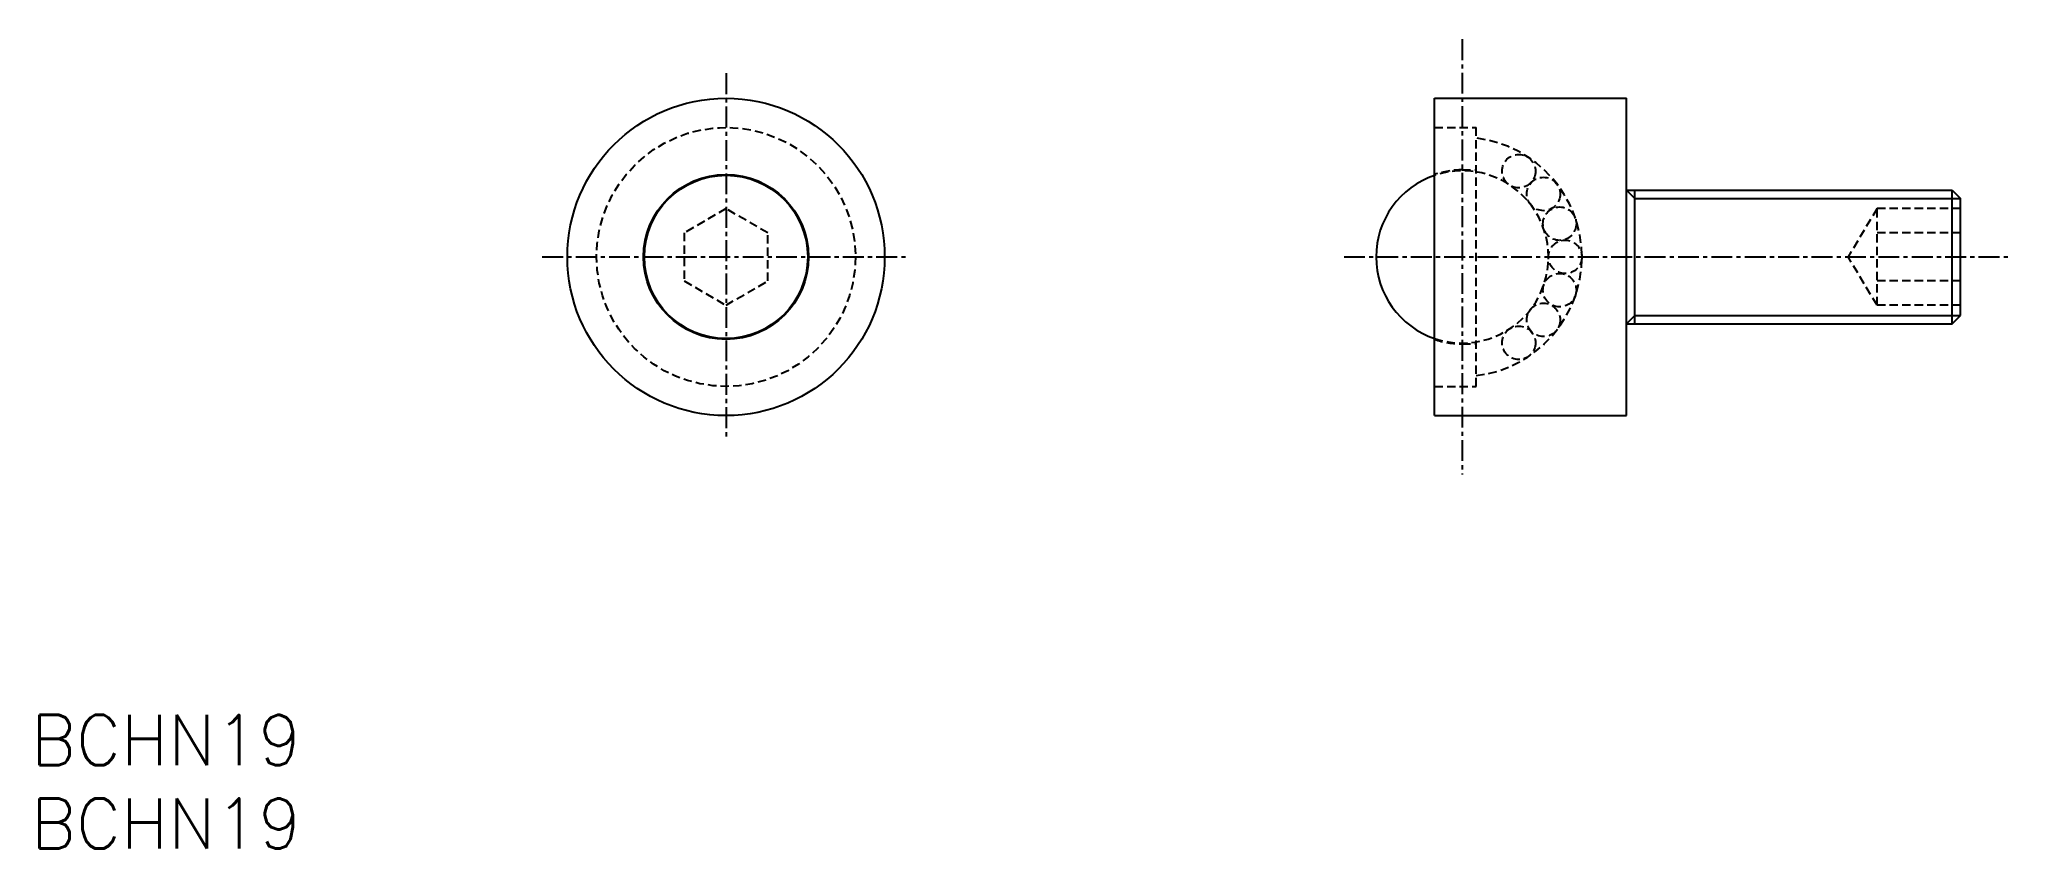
# Model space of a CAD drawing. Extents: x 48 to 166, y 35 to 83.
import ezdxf
from ezdxf.enums import TextEntityAlignment as Align

# ---------------------------------------------------------------- set-up
doc = ezdxf.new("R2010")
doc.units = 0
doc.linetypes.add('CENTER', pattern=[2, 1.25, -0.25, 0.25, -0.25])
doc.linetypes.add('DASHED', pattern=[0.75, 0.5, -0.25])
doc.layers.get('0').update_dxf_attribs({"linetype": 'CONTINUOUS'})
doc.layers.add('CENTER', color=1, linetype='CENTER')
doc.styles.get("Standard").update_dxf_attribs({"font": 'txt.shx', "bigfont": 'extfont.shx'})

msp = doc.modelspace()

# ---------------------------------------------------------------- linework, layer by layer
at = {"color": 7, "linetype": 'CONTINUOUS'}
for p, q in [((131.22, 60.75), (131.22, 79.75)), ((131.22, 79.75), (142.72, 79.75)), ((142.72, 60.75), (142.72, 79.75)), ((142.72, 74.25), (162.22, 74.25)), ((162.22, 74.25), (162.72, 73.75)), ((162.72, 66.75), (162.72, 73.75)), ((142.72, 66.25), (162.22, 66.25)), ((162.22, 66.25), (162.72, 66.75)), ((131.22, 60.75), (142.72, 60.75))]:
    msp.add_line(p, q, dxfattribs=at)
at = {"color": 3, "linetype": 'DASHED'}
for p, q in [((131.22, 78), (133.72, 78)), ((133.72, 62.5), (133.72, 78)), ((132.88, 75.46), (133.72, 75.46)), ((157.72, 73.14), (155.98, 70.25)), ((162.72, 73.14), (157.72, 73.14)), ((157.72, 67.36), (157.72, 73.14)), ((162.72, 71.69), (157.72, 71.69)), ((157.72, 67.36), (155.98, 70.25)), ((162.72, 68.81), (157.72, 68.81)), ((162.72, 67.36), (157.72, 67.36)), ((132.88, 65.04), (133.72, 65.04)), ((131.22, 62.5), (133.72, 62.5))]:
    msp.add_line(p, q, dxfattribs=at)
at = {"color": 3, "linetype": 'CONTINUOUS'}
for p, q in [((142.72, 74.25), (143.22, 73.75)), ((143.22, 66.25), (143.22, 74.25)), ((143.22, 73.75), (162.72, 73.75)), ((162.22, 66.25), (162.22, 74.25)), ((142.72, 66.25), (143.22, 66.75)), ((143.22, 66.75), (162.72, 66.75))]:
    msp.add_line(p, q, dxfattribs=at)
at = {"color": 3, "linetype": 'DASHED'}
msp.add_lwpolyline([(86.29, 68.81), (88.79, 67.36), (91.29, 68.81), (91.29, 71.69), (88.79, 73.14), (86.29, 71.69)], close=True, dxfattribs=at)
at = {"color": 7, "linetype": 'CONTINUOUS'}
for radius in [9.5, 4.94, 4.89]:
    msp.add_circle((88.79, 70.25), radius, dxfattribs=at)
at = {"color": 3, "linetype": 'DASHED'}
for centre, radius in [((88.79, 70.25), 7.75), ((136.26, 75.39), 1), ((137.74, 74.02), 1), ((138.71, 72.24), 1), ((139.04, 70.25), 1), ((138.71, 68.26), 1), ((137.74, 66.48), 1), ((136.26, 65.11), 1)]:
    msp.add_circle(centre, radius, dxfattribs=at)
for radius, start, end in [(7.16, 276.7374, 83.2626), (5.21, 90, 108.5866), (5.16, 251.2339, 108.7661), (5.21, 251.4134, 270)]:
    msp.add_arc((132.88, 70.25), radius, start, end, dxfattribs=at)
at = {"color": 7, "linetype": 'CONTINUOUS'}
msp.add_arc((132.88, 70.25), 5.16, 108.7661, 251.2339, dxfattribs=at)
at = {"layer": 'CENTER', "color": 1, "linetype": 'CENTER'}
for p, q in [((132.88, 83.28), (132.88, 57.22)), ((88.79, 81.25), (88.79, 59.25)), ((77.79, 70.25), (99.79, 70.25)), ((125.8, 70.25), (165.66, 70.25))]:
    msp.add_line(p, q, dxfattribs=at)

# ---------------------------------------------------------------- texts
at = {"color": 7, "linetype": 'CONTINUOUS'}
for p in [(47.16, 41.32), (47.16, 36.32)]:
    msp.add_text('BCHN19', height=3, dxfattribs=at).set_placement(p, align=Align.MIDDLE_LEFT)

doc.saveas('drawing.dxf')
